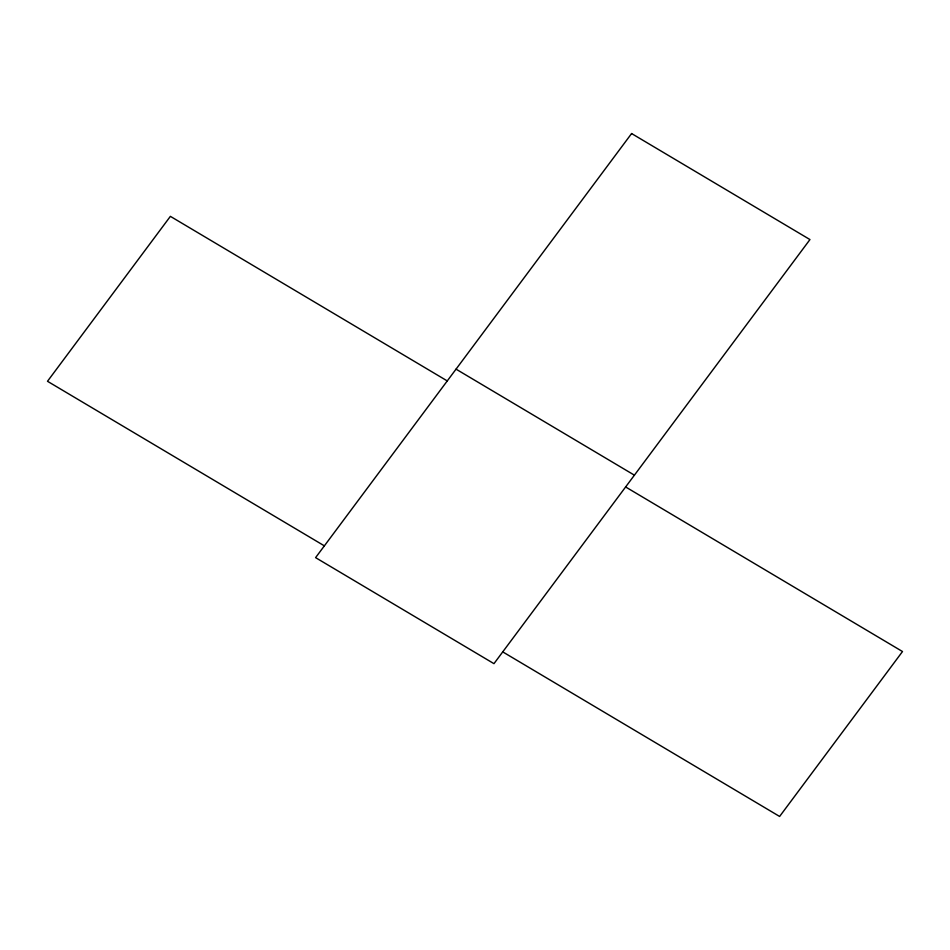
<?xml version="1.0" encoding="UTF-8"?>
<svg xmlns="http://www.w3.org/2000/svg" width="950" height="950" viewBox="0 0 950 950"><rect width="100%" height="100%" fill="white"/><g stroke="black" fill="none" stroke-linecap="round" stroke-linejoin="round"><path stroke-width="1.43" d="M456.036 369.146L634.41 475.178M447.26 380.926L170.382 216.351L47.5 381.282L324.378 545.858M625.623 486.958L902.5 651.534L779.617 816.454L502.74 651.878M631.596 133.546L315.59 557.638L493.964 663.658L809.958 239.566L631.596 133.546"/></g></svg>
